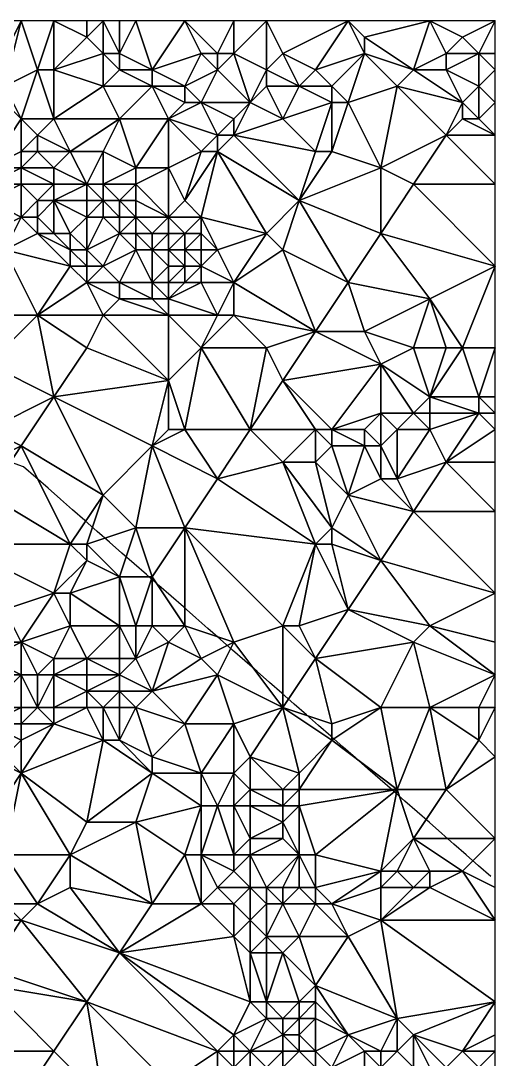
# Model space of a CAD drawing. Header units: metres. Extents: x 305150 to 305680, y 6404300 to 6404580.
# Drawn here: x 305621.9 to 305680, y 6404453 to 6404580 of the extents above; entities that cross this region are included whole.
import ezdxf

# ---------------------------------------------------------------- set-up
doc = ezdxf.new("R2010")
doc.units = ezdxf.units.M
doc.layers.add('LILLEBY_4_8', color=5, linetype='Continuous')
doc.layers.add('TERRANG', color=8, linetype='Continuous')

msp = doc.modelspace()

# ---------------------------------------------------------------- linework, layer by layer
at = {"layer": 'LILLEBY_4_8'}
msp.add_polyline3d([(305679.47, 6404475.34, 3.38), (305677.96, 6404476.66, 3.43), (305676.46, 6404477.98, 3.52), (305674.95, 6404479.3, 3.65), (305673.45, 6404480.62, 3.71), (305671.94, 6404481.94, 3.72), (305670.44, 6404483.25, 3.78), (305668.93, 6404484.57, 3.85), (305667.43, 6404485.89, 3.92), (305665.92, 6404487.21, 3.89), (305664.41, 6404488.53, 3.86), (305662.91, 6404489.85, 3.83), (305661.4, 6404491.17, 3.8), (305659.9, 6404492.49, 3.76), (305658.39, 6404493.81, 3.58), (305656.89, 6404495.12, 3.39), (305655.38, 6404496.44, 3.2), (305653.88, 6404497.76, 3.05), (305652.37, 6404499.08, 2.87), (305650.87, 6404500.4, 2.69), (305649.36, 6404501.72, 2.52), (305647.85, 6404503.04, 2.35), (305646.35, 6404504.36, 2.26), (305644.84, 6404505.68, 2.2), (305643.34, 6404506.99, 2.14), (305641.83, 6404508.31, 2.07), (305640.33, 6404509.63, 2.02), (305638.82, 6404510.95, 1.96), (305637.32, 6404512.27, 1.91), (305635.81, 6404513.59, 1.88), (305634.3, 6404514.91, 1.85), (305632.8, 6404516.23, 1.83), (305631.29, 6404517.55, 1.82), (305629.79, 6404518.87, 1.82), (305628.28, 6404520.18, 1.76), (305626.78, 6404521.5, 1.7), (305625.27, 6404522.82, 1.65), (305623.77, 6404524.14, 1.59), (305622.26, 6404525.46, 1.52), (305620.35, 6404526.16, 1.42)], dxfattribs=at)

# ---------------------------------------------------------------- meshes
at = {"layer": 'TERRANG'}
mesh = msp.add_polyface(dxfattribs=at)
corners = [(305626, 6404580, 2.6), (305622, 6404580, 2.16), (305624, 6404574, 2.68), (305618, 6404572, 2.28), (305612, 6404580, 1.52), (305614, 6404572, 1.94), (305622, 6404560, 3.75), (305618, 6404558, 3.33), (305622, 6404556, 2.64), (305620, 6404572, 2.45), (305624, 6404558, 3.75), (305626, 6404560, 5.41), (305620, 6404570, 2.75), (305614, 6404562, 3.48), (305618, 6404562, 3.65), (305622, 6404562, 4.05), (305622, 6404564, 4.17), (305618, 6404560, 3.67), (305616, 6404558, 3.41), (305622, 6404568, 3.61), (305624, 6404566, 4.48), (305626, 6404568, 4.6), (305624, 6404564, 4.68), (305626, 6404562, 5.43), (305620, 6404552, 1.53), (305618, 6404544, 0.76), (305624, 6404544, 1.43), (305624, 6404554, 2.41), (305628, 6404550, 2.26), (305624, 6404556, 2.97), (305626, 6404558, 4.81), (305626, 6404554, 2.91), (305614, 6404560, 3.62), (305614, 6404556, 2.03), (305616, 6404554, 1.4), (305618, 6404552, 1.22), (305614, 6404558, 3.17), (305618, 6404554, 1.63), (305610, 6404550, 0.36), (305612, 6404554, 0.87), (305612, 6404556, 1.52), (305612, 6404560, 3.21), (305612, 6404558, 2.64), (305612, 6404562, 3.12)]
mesh.append_faces([[corners[k] for k in face] for face in [(0, 1, 2), (3, 1, 4), (5, 3, 4), (6, 7, 8), (1, 9, 2), (3, 9, 1), (10, 6, 8), (6, 10, 11), (12, 9, 3), (12, 3, 5), (12, 5, 13), (14, 12, 13), (14, 15, 16), (17, 18, 7), (6, 17, 7), (19, 16, 20), (21, 19, 20), (19, 14, 16), (19, 12, 14), (19, 21, 2), (22, 15, 23), (15, 22, 16), (16, 22, 20), (24, 25, 26), (27, 24, 28), (28, 24, 26), (24, 27, 8), (10, 29, 30), (29, 27, 31), (29, 10, 8), (27, 29, 8), (17, 32, 18), (18, 33, 34), (24, 35, 25), (32, 36, 18), (36, 33, 18), (7, 37, 8), (37, 24, 8), (37, 35, 24), (35, 37, 34), (38, 35, 34), (35, 38, 25), (39, 38, 34), (40, 39, 33), (33, 39, 34), (15, 6, 11), (23, 15, 11), (15, 17, 6), (17, 15, 14), (12, 19, 9), (9, 19, 2), (32, 17, 14), (32, 14, 13), (41, 36, 32), (36, 41, 42), (40, 36, 42), (36, 40, 33), (37, 18, 34), (18, 37, 7), (43, 32, 13), (43, 41, 32), (5, 43, 13)]])
mesh = msp.add_polyface(dxfattribs=at)
corners = [(305638, 6404574, 5.63), (305642, 6404580, 7.07), (305636, 6404580, 6.51), (305636, 6404560, 7.26), (305640, 6404562, 6.6), (305636, 6404562, 6.69), (305644, 6404576, 7.43), (305642, 6404558, 6.99), (305644, 6404564, 6.78), (305624, 6404558, 3.75), (305626, 6404558, 4.81), (305626, 6404560, 5.41), (305634, 6404576, 5.29), (305634, 6404574, 5.13), (305632, 6404576, 4.83), (305626, 6404580, 2.6), (305630, 6404578, 4.2), (305630, 6404580, 4.09), (305632, 6404560, 7.23), (305642, 6404572, 6.08), (305638, 6404572, 5.5), (305642, 6404570, 5.98), (305634, 6404580, 5.92), (305632, 6404572, 4.9), (305626, 6404568, 4.6), (305634, 6404568, 5.65), (305632, 6404564, 6.09), (305634, 6404558, 7.63), (305636, 6404558, 7.6), (305630, 6404558, 6.85), (305630, 6404556, 6.13), (305644, 6404570, 6.31), (305640, 6404568, 5.89), (305632, 6404580, 5), (305626, 6404574, 3.12), (305624, 6404574, 2.68), (305630, 6404560, 6.84), (305626, 6404562, 5.43), (305628, 6404564, 5.58), (305624, 6404566, 4.48), (305624, 6404564, 4.68), (305632, 6404558, 7.4), (305640, 6404556, 7.41), (305634, 6404556, 7.37), (305636, 6404556, 7.55)]
mesh.append_faces([[corners[k] for k in face] for face in [(0, 1, 2), (3, 4, 5), (0, 6, 1), (7, 8, 4), (9, 10, 11), (12, 0, 2), (0, 12, 13), (12, 14, 13), (15, 16, 17), (18, 3, 5), (19, 6, 0), (20, 0, 13), (20, 19, 0), (19, 20, 21), (22, 12, 2), (14, 23, 13), (23, 24, 25), (25, 26, 5), (26, 18, 5), (3, 27, 28), (18, 27, 3), (29, 10, 30), (31, 19, 21), (32, 20, 25), (20, 32, 21), (4, 32, 5), (32, 25, 5), (8, 32, 4), (16, 33, 17), (33, 16, 14), (34, 23, 14), (16, 34, 14), (24, 34, 35), (23, 34, 24), (34, 15, 35), (34, 16, 15), (26, 36, 18), (36, 37, 11), (36, 38, 37), (38, 36, 26), (38, 24, 39), (38, 40, 37), (40, 38, 39), (41, 27, 18), (20, 23, 25), (23, 20, 13), (3, 42, 4), (42, 7, 4), (42, 3, 28), (32, 31, 21), (12, 33, 14), (22, 33, 12), (29, 36, 10), (10, 36, 11), (38, 26, 25), (24, 38, 25), (41, 36, 29), (36, 41, 18), (41, 29, 30), (41, 43, 27), (43, 44, 27), (27, 44, 28)]])
mesh = msp.add_polyface(dxfattribs=at)
corners = [(305672, 6404580, 7.15), (305662, 6404580, 7.8), (305664, 6404578, 7.76), (305676, 6404578, 7.73), (305680, 6404580, 8.3), (305670, 6404574, 7.01), (305652, 6404580, 8.18), (305654, 6404576, 8.29), (305648, 6404576, 8.1), (305648, 6404580, 8.03), (305658, 6404574, 8.36), (305676, 6404570, 7.19), (305674, 6404574, 7.12), (305674, 6404576, 7.14), (305664, 6404576, 7.75), (305668, 6404572, 7.09), (305662, 6404570, 7.64), (305666, 6404562, 6.73), (305674, 6404566, 6.98), (305660, 6404570, 7.91), (305660, 6404564, 7.2), (305680, 6404570, 7.6), (305678, 6404568, 7.16), (305680, 6404566, 7.06), (305678, 6404576, 8.34), (305680, 6404576, 8.77), (305680, 6404574, 8.53), (305660, 6404572, 8.14), (305646, 6404576, 7.86), (305646, 6404574, 7.58), (305644, 6404576, 7.43), (305642, 6404572, 6.08), (305678, 6404572, 7.73), (305676, 6404568, 7.07), (305656, 6404572, 8.38), (305652, 6404572, 8.15), (305654, 6404568, 7.62), (305652, 6404574, 8.29), (305650, 6404570, 7.5), (305644, 6404570, 6.31), (305648, 6404568, 6.68), (305646, 6404566, 6.57), (305642, 6404580, 7.07), (305648, 6404566, 6.53), (305640, 6404568, 5.89)]
mesh.append_faces([[corners[k] for k in face] for face in [(0, 1, 2), (0, 3, 4), (5, 0, 2), (6, 7, 1), (8, 6, 9), (7, 10, 1), (5, 11, 12), (13, 3, 0), (13, 5, 12), (5, 13, 0), (14, 5, 2), (1, 14, 2), (10, 14, 1), (15, 16, 17), (11, 15, 18), (15, 11, 5), (15, 14, 16), (14, 15, 5), (19, 20, 16), (21, 22, 23), (24, 13, 12), (13, 24, 3), (25, 24, 26), (24, 25, 4), (3, 24, 4), (14, 27, 16), (27, 14, 10), (27, 19, 16), (28, 8, 9), (8, 28, 29), (28, 30, 29), (30, 31, 29), (32, 21, 26), (11, 32, 12), (24, 32, 26), (32, 24, 12), (33, 22, 11), (33, 11, 18), (34, 35, 36), (34, 36, 19), (37, 34, 7), (35, 34, 37), (34, 10, 7), (34, 27, 10), (27, 34, 19), (35, 38, 36), (31, 39, 29), (40, 39, 41), (8, 37, 6), (6, 37, 7), (42, 28, 9), (30, 28, 42), (32, 22, 21), (22, 32, 11), (38, 43, 36), (43, 38, 40), (38, 37, 8), (38, 8, 29), (38, 35, 37), (38, 39, 40), (39, 38, 29), (39, 44, 41)]])
mesh = msp.add_polyface(dxfattribs=at)
corners = [(305666, 6404554, 6.09), (305672, 6404546, 6.04), (305680, 6404550, 6.34), (305670, 6404560, 6.79), (305666, 6404562, 6.73), (305648, 6404548, 4.88), (305648, 6404544, 3.92), (305658, 6404542, 4.56), (305674, 6404540, 5.77), (305670, 6404540, 5.56), (305664, 6404542, 5.34), (305680, 6404560, 6.64), (305674, 6404566, 6.98), (305680, 6404566, 7.06), (305662, 6404570, 7.64), (305660, 6404564, 7.2), (305652, 6404540, 3.82), (305676, 6404540, 5.88), (305680, 6404540, 6.08), (305662, 6404548, 5.5), (305668, 6404572, 7.09), (305660, 6404570, 7.91), (305658, 6404564, 7.13), (305652, 6404554, 5.64), (305656, 6404558, 5.78), (305646, 6404564, 6.72), (305646, 6404552, 6.25), (305644, 6404564, 6.78), (305642, 6404558, 6.99), (305646, 6404566, 6.57), (305654, 6404568, 7.62), (305646, 6404544, 3.73), (305644, 6404548, 4.91), (305644, 6404540, 2.87), (305654, 6404552, 5.46), (305644, 6404550, 5.82), (305644, 6404552, 6.58), (305644, 6404556, 6.93), (305644, 6404554, 6.94), (305642, 6404554, 7.21), (305648, 6404566, 6.53), (305648, 6404568, 6.68), (305640, 6404544, 2.82), (305642, 6404550, 5.86), (305642, 6404552, 6.82), (305678, 6404568, 7.16), (305676, 6404568, 7.07), (305640, 6404568, 5.89), (305642, 6404548, 4.69), (305640, 6404546, 3.23)]
mesh.append_faces([[corners[k] for k in face] for face in [(0, 1, 2), (0, 3, 4), (3, 0, 2), (5, 6, 7), (8, 1, 9), (1, 10, 9), (11, 3, 2), (12, 11, 13), (11, 12, 3), (3, 12, 4), (14, 15, 4), (6, 16, 7), (8, 17, 1), (17, 18, 2), (1, 17, 2), (10, 19, 7), (19, 1, 0), (19, 10, 1), (12, 20, 4), (15, 21, 22), (23, 24, 25), (24, 15, 22), (24, 0, 4), (15, 24, 4), (24, 19, 0), (23, 26, 5), (27, 28, 25), (29, 27, 25), (21, 30, 22), (5, 31, 6), (32, 31, 5), (31, 33, 6), (34, 24, 23), (24, 34, 19), (19, 34, 7), (34, 5, 7), (34, 23, 5), (35, 32, 5), (26, 35, 5), (35, 26, 36), (37, 26, 23), (37, 23, 25), (28, 37, 25), (38, 37, 39), (26, 38, 36), (37, 38, 26), (40, 29, 25), (40, 41, 29), (24, 40, 25), (31, 42, 33), (43, 35, 44), (44, 35, 36), (45, 46, 13), (46, 12, 13), (38, 44, 36), (44, 38, 39), (30, 40, 22), (40, 24, 22), (47, 27, 29), (48, 35, 43), (35, 48, 32), (49, 31, 32)]])
mesh = msp.add_polyface(dxfattribs=at)
corners = [(305630, 6404548, 2.16), (305628, 6404550, 2.26), (305624, 6404544, 1.43), (305634, 6404546, 2.31), (305634, 6404548, 2.85), (305638, 6404548, 3.62), (305636, 6404552, 6.12), (305632, 6404550, 3.3), (305632, 6404544, 1.96), (305630, 6404540, 1.85), (305626, 6404558, 4.81), (305628, 6404554, 3.8), (305630, 6404556, 6.13), (305626, 6404554, 2.91), (305630, 6404552, 3.61), (305640, 6404554, 7.34), (305640, 6404556, 7.41), (305638, 6404554, 7.3), (305642, 6404554, 7.21), (305634, 6404554, 6.56), (305630, 6404550, 2.68), (305628, 6404552, 2.85), (305624, 6404556, 2.97), (305632, 6404556, 6.91), (305640, 6404552, 6.82), (305638, 6404552, 6.57), (305640, 6404550, 5.61), (305636, 6404554, 7.08), (305634, 6404556, 7.37), (305640, 6404548, 4.15), (305636, 6404556, 7.55), (305636, 6404558, 7.6), (305640, 6404544, 2.82), (305640, 6404546, 3.23), (305638, 6404546, 2.85), (305642, 6404548, 4.69), (305642, 6404550, 5.86), (305642, 6404552, 6.82), (305644, 6404556, 6.93), (305642, 6404558, 6.99), (305624, 6404554, 2.41), (305632, 6404558, 7.4), (305644, 6404548, 4.91), (305646, 6404544, 3.73)]
mesh.append_faces([[corners[k] for k in face] for face in [(0, 1, 2), (0, 3, 4), (5, 6, 4), (7, 0, 4), (6, 7, 4), (8, 3, 0), (9, 8, 2), (8, 0, 2), (10, 11, 12), (13, 11, 10), (11, 14, 12), (15, 16, 17), (16, 15, 18), (7, 19, 14), (19, 7, 6), (0, 20, 1), (7, 20, 0), (20, 7, 14), (11, 21, 14), (21, 11, 13), (22, 13, 10), (14, 23, 12), (19, 23, 14), (24, 25, 26), (25, 5, 26), (25, 6, 5), (27, 19, 6), (28, 23, 19), (5, 29, 26), (30, 27, 17), (30, 16, 31), (16, 30, 17), (32, 33, 34), (29, 33, 35), (3, 34, 4), (34, 5, 4), (36, 24, 26), (24, 36, 37), (24, 37, 18), (15, 24, 18), (38, 16, 18), (16, 38, 39), (32, 34, 3), (8, 32, 3), (21, 20, 14), (20, 21, 1), (40, 21, 13), (21, 40, 1), (25, 24, 15), (25, 15, 17), (27, 25, 17), (25, 27, 6), (23, 41, 12), (28, 41, 23), (29, 36, 26), (29, 35, 36), (27, 30, 19), (30, 28, 19), (34, 33, 5), (33, 29, 5), (35, 33, 42), (33, 32, 43)]])
mesh = msp.add_polyface(dxfattribs=at)
corners = [(305618, 6404538, 0.89), (305626, 6404534, 1.59), (305624, 6404544, 1.43), (305594, 6404526), (305608, 6404520), (305598, 6404532), (305604, 6404516), (305618, 6404544, 0.76), (305618, 6404530, 1.48), (305622, 6404528, 1.54), (305610, 6404526), (305610, 6404528), (305608, 6404534), (305614, 6404530, 1.04), (305618, 6404526, 1.29), (305618, 6404522, 1.05), (305614, 6404524, 0.68), (305628, 6404516, 1.57), (305600, 6404512, 0.15), (305598, 6404512, 0.06), (305602, 6404538), (305608, 6404536), (305616, 6404538, 0.72), (305610, 6404522), (305596, 6404506, 1.48), (305598, 6404506, 1.52), (305592, 6404510, 0.25), (305610, 6404542), (305616, 6404532, 1.28), (305606, 6404516, 0.01), (305608, 6404508, 1.07), (305600, 6404506, 1.6), (305610, 6404510, 0.82), (305614, 6404516, 0.83), (305616, 6404506, 1.41), (305620, 6404508, 1.48), (305610, 6404544), (305606, 6404544), (305608, 6404548), (305616, 6404530, 1.35), (305612, 6404506, 1.42), (305590, 6404520), (305626, 6404510, 1.74), (305586, 6404554)]
mesh.append_faces([[corners[k] for k in face] for face in [(0, 1, 2), (3, 4, 5), (3, 6, 4), (7, 0, 2), (1, 8, 9), (0, 8, 1), (4, 10, 5), (10, 11, 5), (12, 11, 13), (11, 12, 5), (8, 14, 9), (15, 14, 16), (15, 17, 9), (14, 15, 9), (18, 6, 19), (12, 20, 5), (20, 12, 21), (7, 22, 0), (10, 23, 16), (23, 10, 4), (24, 25, 19), (24, 19, 26), (27, 22, 7), (22, 27, 21), (28, 12, 13), (28, 8, 0), (22, 28, 0), (6, 29, 4), (30, 18, 31), (18, 30, 6), (29, 30, 32), (30, 29, 6), (33, 23, 4), (33, 15, 16), (23, 33, 16), (29, 33, 4), (33, 29, 32), (15, 33, 17), (34, 33, 32), (33, 34, 35), (36, 27, 7), (37, 20, 21), (27, 37, 21), (36, 37, 27), (37, 36, 38), (39, 28, 13), (28, 39, 8), (39, 14, 8), (30, 40, 32), (6, 3, 19), (19, 3, 41), (10, 16, 13), (11, 10, 13), (25, 18, 19), (18, 25, 31), (28, 22, 21), (12, 28, 21), (33, 42, 17), (42, 33, 35), (20, 37, 43), (16, 39, 13), (14, 39, 16)]])
mesh = msp.add_polyface(dxfattribs=at)
corners = [(305628, 6404506, 2.23), (305634, 6404506, 2.15), (305628, 6404510, 1.82), (305632, 6404522, 2.01), (305626, 6404534, 1.59), (305622, 6404528, 1.54), (305628, 6404516, 1.57), (305630, 6404516, 1.63), (305630, 6404502, 2.7), (305654, 6404506, 3.15), (305642, 6404518, 2.39), (305648, 6404504, 2.32), (305658, 6404530, 4.65), (305654, 6404536, 3.9), (305650, 6404530, 3.02), (305660, 6404530, 4.94), (305642, 6404506, 1.95), (305638, 6404512, 1.89), (305638, 6404506, 1.98), (305640, 6404504, 2), (305634, 6404512, 1.66), (305646, 6404524, 2.84), (305638, 6404528, 2.02), (305656, 6404506, 3.25), (305658, 6404502, 3.4), (305662, 6404508, 3.62), (305644, 6404540, 2.87), (305642, 6404530, 2.27), (305640, 6404530, 2.15), (305652, 6404540, 3.82), (305648, 6404544, 3.92), (305658, 6404542, 4.56), (305630, 6404540, 1.85), (305624, 6404544, 1.43), (305630, 6404514, 1.65), (305636, 6404506, 2.05), (305636, 6404518, 2.03), (305654, 6404526, 3.78), (305640, 6404536, 2.22), (305636, 6404502, 2.57), (305658, 6404526, 4.31), (305632, 6404544, 1.96), (305640, 6404544, 2.82), (305626, 6404510, 1.74), (305622, 6404504, 2.31), (305658, 6404516, 3.42), (305660, 6404518, 3.61)]
mesh.append_faces([[corners[k] for k in face] for face in [(0, 1, 2), (3, 4, 5), (6, 3, 5), (3, 6, 7), (8, 1, 0), (9, 10, 11), (12, 13, 14), (13, 12, 15), (10, 16, 11), (17, 16, 10), (16, 18, 19), (18, 16, 17), (1, 20, 2), (21, 22, 10), (3, 22, 4), (23, 24, 25), (23, 9, 24), (26, 27, 14), (27, 21, 14), (22, 27, 28), (27, 22, 21), (26, 29, 30), (29, 13, 31), (13, 29, 14), (29, 26, 14), (4, 32, 33), (20, 34, 2), (34, 20, 7), (6, 34, 7), (35, 18, 17), (20, 35, 17), (35, 20, 1), (22, 36, 10), (36, 22, 3), (36, 20, 17), (36, 17, 10), (36, 3, 7), (20, 36, 7), (21, 37, 14), (37, 12, 14), (27, 38, 28), (38, 27, 26), (38, 22, 28), (22, 38, 4), (38, 32, 4), (35, 39, 18), (18, 39, 19), (37, 40, 12), (38, 41, 32), (42, 38, 26), (42, 41, 38), (43, 0, 2), (43, 44, 0), (23, 45, 9), (45, 37, 21), (45, 21, 10), (9, 45, 10), (46, 40, 37), (45, 46, 37), (39, 35, 1), (43, 34, 6), (34, 43, 2)]])
mesh = msp.add_polyface(dxfattribs=at)
corners = [(305672, 6404506, 4.24), (305680, 6404504, 4.45), (305680, 6404510, 4.31), (305670, 6404504, 4.23), (305662, 6404508, 3.62), (305658, 6404502, 3.4), (305680, 6404520, 4.55), (305670, 6404520, 4.14), (305674, 6404526, 4.74), (305680, 6404526, 4.79), (305680, 6404530, 5.84), (305666, 6404514, 3.92), (305672, 6404534, 6.08), (305674, 6404540, 5.77), (305670, 6404540, 5.56), (305666, 6404538, 5.32), (305664, 6404542, 5.34), (305666, 6404532, 5.5), (305660, 6404530, 4.94), (305658, 6404542, 4.56), (305654, 6404536, 3.9), (305670, 6404532, 5.82), (305672, 6404532, 6.03), (305672, 6404530, 5.66), (305664, 6404530, 5.33), (305678, 6404534, 6.58), (305680, 6404534, 6.74), (305680, 6404540, 6.08), (305678, 6404532, 6.33), (305676, 6404540, 5.88), (305668, 6404530, 5.48), (305680, 6404532, 6.48), (305662, 6404522, 3.94), (305658, 6404530, 4.65), (305660, 6404528, 4.81), (305658, 6404526, 4.31), (305666, 6404524, 4.28), (305658, 6404516, 3.42), (305656, 6404506, 3.25), (305664, 6404528, 5.14), (305666, 6404528, 5.18), (305668, 6404524, 4.29), (305660, 6404518, 3.61), (305660, 6404516, 3.56)]
mesh.append_faces([[corners[k] for k in face] for face in [(0, 1, 2), (3, 0, 4), (5, 3, 4), (6, 7, 2), (8, 7, 6), (8, 9, 10), (9, 8, 6), (0, 11, 4), (11, 0, 2), (7, 11, 2), (12, 13, 14), (15, 12, 14), (16, 15, 14), (17, 15, 18), (15, 16, 19), (20, 15, 19), (15, 20, 18), (21, 22, 12), (15, 21, 12), (21, 15, 17), (22, 21, 23), (24, 17, 18), (25, 26, 27), (8, 28, 23), (28, 8, 10), (28, 22, 23), (29, 25, 27), (30, 21, 17), (21, 30, 23), (31, 28, 10), (32, 11, 7), (33, 34, 18), (35, 34, 33), (32, 34, 35), (36, 32, 7), (37, 38, 4), (39, 40, 24), (39, 36, 40), (39, 34, 32), (36, 39, 32), (41, 7, 8), (41, 36, 7), (36, 41, 40), (40, 41, 30), (41, 8, 23), (30, 41, 23), (32, 42, 11), (42, 32, 35), (42, 43, 11), (43, 42, 37), (11, 43, 4), (43, 37, 4), (28, 25, 12), (22, 28, 12), (25, 29, 12), (29, 13, 12), (28, 31, 25), (31, 26, 25), (40, 30, 17), (24, 40, 17), (34, 39, 18), (39, 24, 18)]])
mesh = msp.add_polyface(dxfattribs=at)
corners = [(305622, 6404504, 2.31), (305618, 6404502, 2.33), (305622, 6404500, 2.99), (305618, 6404504, 1.86), (305618, 6404490, 5.95), (305614, 6404486, 6.29), (305618, 6404482, 5.79), (305614, 6404476, 5.77), (305612, 6404480, 6.19), (305610, 6404480, 6.32), (305624, 6404500, 2.99), (305626, 6404502, 2.6), (305618, 6404476, 5.51), (305620, 6404478, 5.49), (305622, 6404492, 5.69), (305622, 6404488, 5.73), (305626, 6404494, 5.25), (305628, 6404478, 4.68), (305618, 6404496, 4.45), (305622, 6404496, 4.78), (305614, 6404488, 6.31), (305620, 6404508, 1.48), (305620, 6404490, 5.88), (305622, 6404494, 5.36), (305624, 6404496, 4.91), (305614, 6404494, 5.49), (305618, 6404494, 5.14), (305614, 6404492, 5.98), (305612, 6404490, 6.28), (305612, 6404492, 6.08), (305616, 6404506, 1.41), (305626, 6404510, 1.74), (305616, 6404500, 2.87), (305614, 6404498, 3.62), (305614, 6404500, 2.92), (305612, 6404506, 1.42), (305610, 6404510, 0.82), (305610, 6404504, 2.3), (305612, 6404498, 3.75), (305612, 6404494, 5.61), (305610, 6404496, 4.83), (305626, 6404500, 3.05), (305610, 6404492, 6.05), (305610, 6404490, 6.25)]
mesh.append_faces([[corners[k] for k in face] for face in [(0, 1, 2), (1, 0, 3), (4, 5, 6), (7, 8, 9), (8, 7, 6), (8, 5, 9), (5, 8, 6), (10, 0, 2), (10, 11, 0), (12, 13, 6), (7, 12, 6), (14, 15, 16), (13, 15, 6), (17, 15, 13), (15, 4, 6), (18, 19, 2), (20, 5, 4), (0, 21, 3), (15, 22, 4), (22, 15, 14), (23, 14, 16), (24, 23, 16), (23, 24, 19), (25, 26, 18), (22, 26, 4), (26, 22, 14), (23, 26, 14), (27, 20, 4), (26, 27, 4), (27, 26, 25), (28, 27, 29), (27, 28, 20), (21, 30, 3), (31, 21, 0), (32, 33, 18), (33, 32, 34), (33, 25, 18), (35, 30, 36), (30, 35, 34), (35, 37, 34), (37, 38, 34), (38, 33, 34), (39, 38, 40), (1, 32, 2), (32, 18, 2), (19, 24, 2), (24, 10, 2), (26, 23, 19), (26, 19, 18), (39, 27, 25), (27, 39, 29), (30, 1, 3), (32, 30, 34), (30, 32, 1), (38, 39, 25), (33, 38, 25), (24, 41, 10), (39, 42, 29), (42, 43, 29), (43, 28, 29), (20, 43, 5), (28, 43, 20)]])
mesh = msp.add_polyface(dxfattribs=at)
corners = [(305644, 6404502, 1.95), (305646, 6404500, 2.04), (305648, 6404504, 2.32), (305642, 6404478, 3.88), (305644, 6404484, 3.46), (305636, 6404482, 4.17), (305642, 6404494, 3.06), (305648, 6404494, 2.58), (305642, 6404506, 1.95), (305640, 6404504, 2), (305638, 6404498, 3.33), (305636, 6404496, 3.78), (305638, 6404490, 3.7), (305644, 6404488, 3.23), (305626, 6404502, 2.6), (305630, 6404502, 2.7), (305628, 6404506, 2.23), (305622, 6404504, 2.31), (305634, 6404502, 2.64), (305634, 6404506, 2.15), (305638, 6404488, 3.8), (305630, 6404482, 4.72), (305648, 6404488, 2.57), (305628, 6404478, 4.68), (305636, 6404502, 2.57), (305644, 6404478, 3.62), (305634, 6404498, 3.75), (305632, 6404492, 4.69), (305622, 6404488, 5.73), (305626, 6404494, 5.25), (305630, 6404498, 4.15), (305632, 6404496, 4.44), (305646, 6404484, 3), (305634, 6404496, 4.12), (305634, 6404492, 4.35), (305630, 6404496, 4.68), (305648, 6404476, 2.73), (305648, 6404478, 2.57), (305626, 6404496, 4.88), (305624, 6404496, 4.91), (305634, 6404500, 3.2), (305624, 6404500, 2.99), (305626, 6404500, 3.05), (305630, 6404500, 3.32)]
mesh.append_faces([[corners[k] for k in face] for face in [(0, 1, 2), (3, 4, 5), (1, 6, 7), (8, 0, 2), (0, 8, 9), (6, 10, 11), (10, 0, 9), (12, 6, 11), (12, 13, 6), (6, 13, 7), (14, 15, 16), (17, 14, 16), (15, 18, 19), (20, 21, 5), (4, 20, 5), (13, 20, 4), (20, 13, 12), (13, 22, 7), (21, 23, 5), (24, 10, 9), (3, 25, 4), (10, 26, 11), (20, 27, 21), (27, 28, 21), (28, 27, 29), (28, 23, 21), (26, 30, 31), (25, 32, 4), (32, 22, 13), (32, 13, 4), (26, 33, 11), (33, 26, 31), (34, 12, 11), (33, 34, 11), (34, 20, 12), (34, 27, 20), (30, 35, 31), (35, 27, 31), (27, 35, 29), (36, 37, 25), (37, 32, 25), (38, 39, 29), (38, 35, 30), (35, 38, 29), (40, 24, 18), (24, 40, 10), (40, 26, 10), (41, 42, 14), (43, 42, 30), (42, 38, 30), (10, 6, 1), (0, 10, 1), (18, 24, 19), (34, 33, 31), (27, 34, 31), (43, 40, 15), (40, 18, 15), (40, 43, 30), (40, 30, 26), (42, 43, 15), (14, 42, 15), (38, 42, 39)]])
mesh = msp.add_polyface(dxfattribs=at)
corners = [(305678, 6404496, 4.81), (305680, 6404500, 4.83), (305672, 6404496, 4.17), (305680, 6404504, 4.45), (305672, 6404506, 4.24), (305670, 6404504, 4.23), (305674, 6404486, 3.94), (305680, 6404480, 3.88), (305680, 6404490, 4.32), (305680, 6404496, 4.95), (305678, 6404492, 4.4), (305666, 6404496, 3.93), (305658, 6404502, 3.4), (305660, 6404494, 3.73), (305668, 6404486, 3.89), (305658, 6404478, 3.28), (305666, 6404476, 2.88), (305648, 6404488, 2.57), (305650, 6404490, 2.62), (305648, 6404494, 2.58), (305660, 6404492, 3.72), (305656, 6404488, 3.44), (305656, 6404486, 3.45), (305656, 6404484, 3.45), (305654, 6404496, 2.99), (305646, 6404500, 2.04), (305648, 6404504, 2.32), (305654, 6404506, 3.15), (305654, 6404486, 3.31), (305650, 6404486, 2.55), (305648, 6404484, 2.55), (305650, 6404480, 2.57), (305650, 6404484, 2.58), (305670, 6404480, 3.51), (305654, 6404482, 3.37), (305654, 6404484, 3.36), (305646, 6404484, 3), (305654, 6404480, 3.33), (305650, 6404478, 2.52), (305648, 6404478, 2.57), (305648, 6404476, 2.73), (305676, 6404476, 3.19), (305656, 6404478, 3.28)]
mesh.append_faces([[corners[k] for k in face] for face in [(0, 1, 2), (3, 4, 1), (1, 5, 2), (4, 5, 1), (6, 7, 8), (0, 9, 1), (10, 0, 2), (6, 10, 2), (10, 6, 8), (9, 10, 8), (10, 9, 0), (5, 11, 2), (11, 5, 12), (13, 11, 12), (14, 15, 16), (14, 6, 2), (11, 14, 2), (17, 18, 19), (20, 11, 13), (20, 14, 11), (20, 21, 22), (14, 20, 22), (23, 14, 22), (14, 23, 15), (21, 24, 18), (18, 24, 19), (24, 20, 13), (20, 24, 21), (24, 13, 12), (24, 25, 19), (25, 24, 26), (24, 27, 26), (27, 24, 12), (28, 21, 18), (21, 28, 22), (17, 29, 18), (29, 28, 18), (30, 31, 32), (30, 29, 17), (29, 30, 32), (14, 33, 6), (33, 14, 16), (34, 35, 32), (31, 34, 32), (35, 34, 23), (36, 30, 17), (37, 31, 38), (37, 34, 31), (31, 39, 38), (39, 40, 38), (28, 35, 22), (35, 23, 22), (29, 35, 28), (35, 29, 32), (33, 41, 7), (33, 7, 6), (36, 39, 30), (30, 39, 31), (34, 42, 23), (23, 42, 15), (37, 42, 34), (42, 37, 38)]])
mesh = msp.add_polyface(dxfattribs=at)
corners = [(305642, 6404478, 3.88), (305638, 6404472, 4.26), (305644, 6404472, 4.03), (305636, 6404482, 4.17), (305634, 6404466, 4.38), (305648, 6404468, 4.05), (305650, 6404460, 4.21), (305648, 6404456, 4.32), (305628, 6404474, 4.5), (305646, 6404454, 4.36), (305654, 6404466, 3.91), (305652, 6404466, 4), (305652, 6404460, 4.21), (305628, 6404478, 4.68), (305658, 6404462, 4.03), (305656, 6404468, 3.51), (305650, 6404466, 4.07), (305652, 6404468, 3.75), (305652, 6404458, 4.49), (305654, 6404458, 4.77), (305654, 6404456, 5.9), (305656, 6404460, 4.21), (305658, 6404460, 4.19), (305648, 6404476, 2.73), (305644, 6404478, 3.62), (305646, 6404474, 3.63), (305650, 6404454, 4.97), (305658, 6404458, 4.65), (305656, 6404458, 4.84), (305656, 6404456, 6.08), (305652, 6404472, 2.69), (305650, 6404470, 3.61), (305658, 6404472, 2.59), (305654, 6404472, 2.51), (305658, 6404474, 2.57), (305656, 6404474, 2.53), (305654, 6404474, 2.48), (305648, 6404472, 3.58), (305656, 6404478, 3.28), (305652, 6404474, 2.47), (305650, 6404474, 2.66), (305650, 6404478, 2.52), (305630, 6404460, 4.4), (305658, 6404478, 3.28)]
mesh.append_faces([[corners[k] for k in face] for face in [(0, 1, 2), (1, 0, 3), (1, 4, 2), (4, 5, 2), (6, 4, 7), (4, 6, 5), (8, 4, 1), (4, 9, 7), (10, 11, 12), (13, 1, 3), (14, 15, 10), (6, 16, 5), (15, 17, 10), (17, 11, 10), (17, 16, 11), (18, 6, 7), (6, 18, 12), (19, 18, 20), (18, 19, 12), (19, 21, 12), (14, 21, 22), (21, 10, 12), (21, 14, 10), (23, 24, 25), (26, 18, 7), (27, 28, 29), (28, 21, 19), (30, 31, 17), (32, 33, 15), (33, 17, 15), (33, 30, 17), (34, 35, 32), (35, 33, 32), (33, 35, 36), (37, 25, 2), (31, 37, 5), (5, 37, 2), (35, 38, 36), (39, 40, 30), (40, 39, 41), (23, 40, 41), (9, 4, 42), (16, 6, 12), (11, 16, 12), (25, 24, 2), (24, 0, 2), (29, 28, 20), (28, 19, 20), (21, 28, 22), (28, 27, 22), (17, 31, 16), (16, 31, 5), (39, 33, 36), (33, 39, 30), (38, 39, 36), (39, 38, 41), (38, 34, 43), (38, 35, 34), (40, 37, 31), (40, 31, 30), (40, 23, 25), (37, 40, 25)]])
mesh = msp.add_polyface(dxfattribs=at)
corners = [(305614, 6404436, 4.07), (305618, 6404442, 4.22), (305606, 6404444, 4.38), (305626, 6404454, 4.4), (305612, 6404454, 4.47), (305622, 6404448, 4.3), (305630, 6404460, 4.4), (305634, 6404466, 4.38), (305622, 6404470, 4.38), (305620, 6404470, 4.4), (305618, 6404464, 4.29), (305628, 6404440, 4.45), (305630, 6404442, 4.57), (305620, 6404472, 4.57), (305632, 6404448, 4.53), (305608, 6404448, 4.71), (305618, 6404462, 4.27), (305626, 6404438, 4.37), (305604, 6404476, 6.56), (305606, 6404476, 6.37), (305602, 6404480, 6.68), (305624, 6404472, 4.46), (305628, 6404474, 4.5), (305620, 6404478, 5.49), (305628, 6404478, 4.68), (305638, 6404472, 4.26), (305618, 6404476, 5.51), (305604, 6404450, 4.92), (305602, 6404458, 4.32), (305608, 6404452, 4.71), (305604, 6404452, 4.91), (305606, 6404464, 4.2), (305604, 6404472, 6.01), (305604, 6404468, 4.54), (305606, 6404470, 4.67), (305618, 6404472, 4.64), (305614, 6404476, 5.77), (305610, 6404472, 4.73), (305610, 6404452, 4.61), (305610, 6404470, 4.5), (305608, 6404472, 4.83), (305602, 6404462, 4.09), (305604, 6404466, 4.24), (305606, 6404474, 5.97), (305604, 6404474, 6.47), (305602, 6404472, 6.81)]
mesh.append_faces([[corners[k] for k in face] for face in [(0, 1, 2), (3, 4, 5), (6, 7, 8), (9, 10, 8), (10, 6, 8), (11, 12, 5), (1, 11, 5), (13, 9, 8), (3, 14, 6), (12, 14, 5), (14, 3, 5), (1, 15, 2), (3, 16, 4), (16, 3, 6), (10, 16, 6), (17, 11, 1), (18, 19, 20), (7, 21, 8), (22, 21, 7), (21, 13, 8), (13, 21, 23), (21, 24, 23), (24, 21, 22), (24, 22, 25), (26, 13, 23), (15, 27, 2), (28, 29, 4), (29, 28, 30), (27, 29, 30), (29, 27, 15), (31, 16, 10), (16, 31, 4), (31, 28, 4), (32, 33, 34), (35, 26, 36), (26, 35, 13), (35, 36, 37), (13, 35, 9), (35, 10, 9), (29, 38, 4), (38, 29, 15), (38, 15, 1), (4, 38, 5), (38, 1, 5), (31, 39, 34), (40, 39, 37), (39, 40, 34), (39, 31, 10), (39, 35, 37), (35, 39, 10), (41, 31, 42), (32, 43, 44), (36, 19, 37), (31, 33, 42), (33, 31, 34), (18, 43, 19), (43, 18, 44), (19, 43, 37), (43, 40, 37), (40, 43, 34), (43, 32, 34), (45, 33, 32)]])
mesh = msp.add_polyface(dxfattribs=at)
corners = [(305662, 6404468, 3.64), (305666, 6404470, 3.5), (305660, 6404472, 2.76), (305668, 6404458, 4.02), (305670, 6404456, 4.07), (305680, 6404460, 3.54), (305680, 6404480, 3.88), (305676, 6404476, 3.19), (305680, 6404474, 3.21), (305680, 6404470, 3.09), (305668, 6404454, 4.35), (305676, 6404454, 4.03), (305680, 6404456, 3.74), (305662, 6404456, 4.51), (305660, 6404452, 6.7), (305664, 6404454, 4.67), (305664, 6404450, 6.44), (305658, 6404448, 7.06), (305658, 6404452, 6.97), (305656, 6404468, 3.51), (305658, 6404462, 4.03), (305658, 6404460, 4.19), (305670, 6404480, 3.51), (305672, 6404476, 2.88), (305670, 6404474, 2.74), (305666, 6404474, 2.87), (305666, 6404476, 2.88), (305672, 6404474, 2.73), (305670, 6404452, 4.52), (305672, 6404452, 4.4), (305666, 6404452, 5), (305680, 6404450, 5.8), (305680, 6404454, 4.12), (305678, 6404452, 4.7), (305674, 6404452, 4.42), (305674, 6404450, 5.19), (305658, 6404458, 4.65), (305668, 6404476, 2.87), (305670, 6404450, 5.15), (305668, 6404448, 6.45), (305666, 6404454, 4.46), (305658, 6404454, 6.55), (305658, 6404474, 2.57), (305658, 6404472, 2.59), (305658, 6404478, 3.28), (305672, 6404450, 5.01)]
mesh.append_faces([[corners[k] for k in face] for face in [(0, 1, 2), (1, 0, 3), (4, 5, 3), (6, 7, 8), (7, 9, 8), (10, 4, 3), (5, 11, 12), (4, 11, 5), (13, 14, 15), (14, 16, 15), (17, 14, 18), (19, 20, 0), (0, 20, 3), (20, 13, 3), (13, 20, 21), (7, 22, 23), (24, 25, 1), (2, 25, 26), (1, 25, 2), (27, 1, 9), (27, 24, 1), (7, 27, 9), (24, 27, 23), (27, 7, 23), (4, 28, 29), (10, 28, 4), (16, 30, 15), (30, 28, 10), (31, 32, 33), (11, 32, 12), (32, 11, 33), (34, 35, 33), (11, 34, 33), (36, 13, 21), (37, 24, 23), (22, 37, 23), (37, 22, 26), (25, 37, 26), (37, 25, 24), (38, 30, 39), (30, 38, 28), (30, 40, 15), (40, 30, 10), (40, 10, 3), (41, 14, 13), (14, 41, 18), (36, 41, 13), (42, 43, 2), (42, 2, 26), (44, 42, 26), (1, 5, 9), (5, 1, 3), (34, 11, 4), (34, 4, 29), (43, 19, 0), (43, 0, 2), (40, 13, 15), (13, 40, 3), (45, 34, 29), (34, 45, 35), (28, 45, 29), (38, 45, 28)]])
mesh = msp.add_polyface(dxfattribs=at)
corners = [(305642, 6404446, 5.06), (305644, 6404446, 5.19), (305640, 6404450, 4.64), (305628, 6404440, 4.45), (305638, 6404432, 5.91), (305630, 6404442, 4.57), (305646, 6404452, 4.5), (305650, 6404446, 6.62), (305648, 6404442, 6.28), (305652, 6404446, 6.96), (305636, 6404444, 5.07), (305642, 6404438, 5.86), (305630, 6404460, 4.4), (305632, 6404448, 4.53), (305646, 6404454, 4.36), (305646, 6404444, 5.72), (305648, 6404434, 6.79), (305638, 6404448, 4.77), (305654, 6404452, 7.01), (305654, 6404454, 6.71), (305652, 6404452, 6.5), (305646, 6404446, 5.47), (305648, 6404450, 5.21), (305648, 6404454, 4.46), (305648, 6404456, 4.32), (305656, 6404440, 6.57), (305654, 6404448, 7.12), (305658, 6404448, 7.06), (305654, 6404450, 7.12), (305658, 6404452, 6.97), (305656, 6404454, 6.85), (305648, 6404452, 4.74), (305656, 6404436, 6.82), (305662, 6404438, 6.95), (305650, 6404450, 6.13), (305658, 6404454, 6.55), (305658, 6404458, 4.65), (305656, 6404456, 6.08), (305650, 6404454, 4.97), (305654, 6404456, 5.9), (305652, 6404458, 4.49), (305652, 6404450, 6.87)]
mesh.append_faces([[corners[k] for k in face] for face in [(0, 1, 2), (3, 4, 5), (1, 6, 2), (7, 8, 9), (0, 10, 11), (4, 10, 5), (10, 4, 11), (12, 13, 2), (10, 13, 5), (6, 14, 2), (7, 15, 8), (8, 15, 11), (15, 0, 11), (0, 15, 1), (16, 8, 11), (13, 17, 2), (17, 13, 10), (17, 0, 2), (17, 10, 0), (18, 19, 20), (21, 15, 7), (15, 21, 1), (22, 21, 7), (14, 23, 24), (8, 25, 9), (26, 25, 27), (25, 26, 9), (18, 28, 29), (28, 27, 29), (28, 26, 27), (30, 18, 29), (30, 19, 18), (22, 31, 6), (32, 33, 25), (34, 22, 7), (34, 31, 22), (35, 36, 37), (30, 35, 37), (35, 30, 29), (31, 38, 23), (19, 38, 20), (23, 38, 24), (38, 19, 39), (40, 38, 39), (34, 41, 20), (28, 41, 26), (26, 41, 9), (14, 12, 2), (21, 22, 6), (21, 6, 1), (19, 30, 39), (30, 37, 39), (31, 23, 14), (31, 14, 6), (32, 25, 8), (16, 32, 8), (34, 38, 31), (38, 34, 20), (41, 28, 18), (41, 18, 20), (41, 34, 7), (41, 7, 9)]])

doc.saveas('drawing.dxf')
